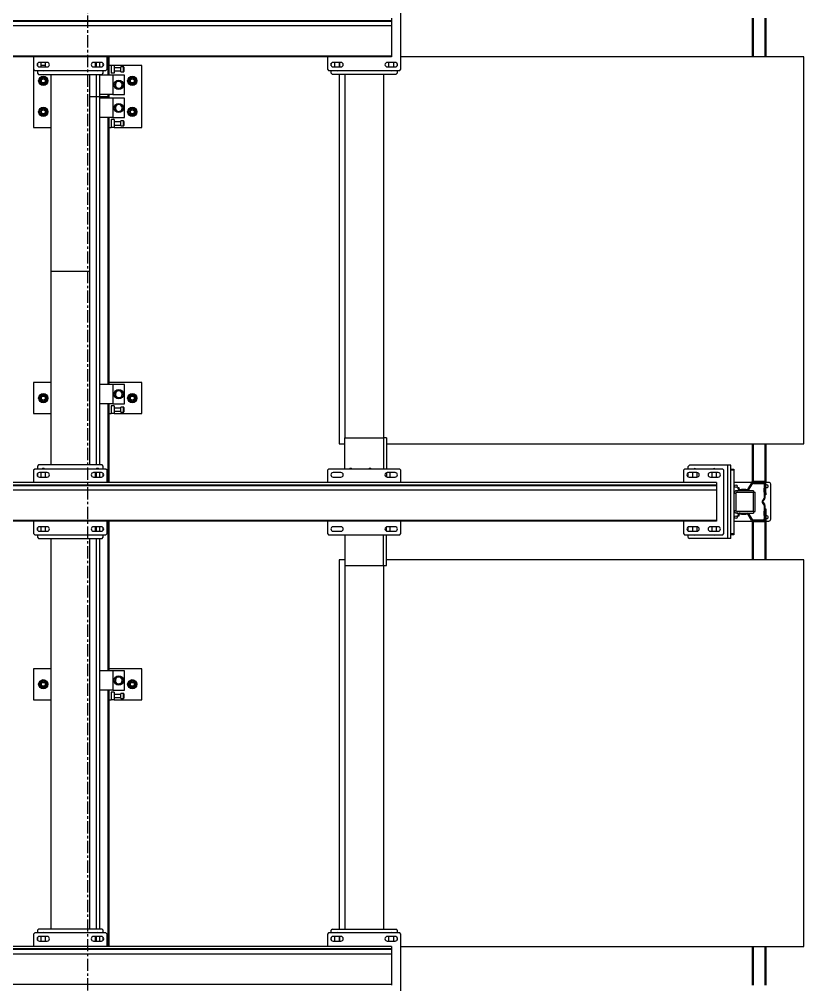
# Model space of a CAD drawing. Header units: millimetres. Extents: x 6622 to 532820, y 3370 to 359312.
# Drawn here: x 462973 to 465000, y 276041 to 278537 of the extents above; entities that cross this region are included whole.
import ezdxf

# ---------------------------------------------------------------- set-up
doc = ezdxf.new("R2010")
doc.units = ezdxf.units.MM
doc.linetypes.add('CENTER', pattern=[50.8, 31.75, -6.35, 6.35, -6.35])

# ---------------------------------------------------------------- blocks, each defined once
blk = doc.blocks.new('A$C6F3A12F4')
at = {"color": 2, "linetype": 'Continuous', "lineweight": 25}
for p, q in [((36185.2, 3700), (36185.2, 2659)), ((37185.2, 3700), (36185.2, 3700)), ((37185.2, 2622.1), (37185.2, 3700)), ((37485.2, 3700), (37485.2, 2622.1)), ((38485.2, 3700), (37485.2, 3700)), ((38485.2, 2659), (38485.2, 3700)), ((36085.2, 3602), (36185.2, 3602)), ((36085.2, 3599.5), (36185.2, 3599.5)), ((37185.2, 3602), (37283.2, 3602)), ((37185.2, 3599.5), (37283.2, 3599.5)), ((37283.2, 3599.5), (37283.2, 3602)), ((37283.2, 3599), (37283.2, 3599.5)), ((37285.2, 3599), (37283.2, 3599)), ((37283.2, 3599), (37283.2, 3572)), ((37285.2, 3610), (37285.2, 3601.8)), ((37285.2, 3599), (37285.2, 3594.5)), ((37287.7, 3594.5), (37285.2, 3594.5)), ((37285.2, 3570.1), (37285.2, 3594.5)), ((37286.2, 3602), (37286.2, 3600)), ((37312.2, 3602), (37286.2, 3602)), ((37290.7, 3600), (37286.2, 3600)), ((37287.7, 3570.1), (37287.7, 3594.5)), ((37380.2, 3615), (37290.2, 3615)), ((37290.7, 3600), (37290.7, 3597.5)), ((37290.7, 3600), (37299.8, 3600)), ((37290.7, 3597.5), (37299.8, 3597.5)), ((37299.8, 3600), (37299.8, 3597.5)), ((37310.6, 3600), (37299.8, 3600)), ((37310.6, 3597.5), (37299.8, 3597.5)), ((37310.6, 3597.5), (37310.6, 3600)), ((37310.6, 3600), (37325.8, 3600)), ((37310.6, 3597.5), (37325.8, 3597.5)), ((37312.2, 3600), (37312.2, 3602)), ((37312.2, 3602), (37317.2, 3602)), ((37317.2, 3602), (37317.2, 3600)), ((37325.8, 3597.5), (37325.8, 3600)), ((37329.2, 3598.8), (37327.6, 3596.8)), ((37327.6, 3596.8), (37331.8, 3593.5)), ((37329.2, 3598.8), (37333.3, 3595.5)), ((37331.8, 3593.5), (37333.3, 3595.5)), ((37337.1, 3595.5), (37341.2, 3598.8)), ((37337.1, 3595.5), (37338.6, 3593.5)), ((37338.6, 3593.5), (37342.8, 3596.8)), ((37342.8, 3596.8), (37341.2, 3598.8)), ((37344.6, 3600), (37344.6, 3597.5)), ((37344.6, 3600), (37359.8, 3600)), ((37344.6, 3597.5), (37359.8, 3597.5)), ((37353.2, 3600), (37353.2, 3602)), ((37353.2, 3602), (37358.2, 3602)), ((37358.2, 3602), (37358.2, 3600)), ((37358.2, 3602), (37384.2, 3602)), ((37359.8, 3600), (37359.8, 3597.5)), ((37370.6, 3600), (37359.8, 3600)), ((37370.6, 3597.5), (37359.8, 3597.5)), ((37370.6, 3597.5), (37370.6, 3600)), ((37370.6, 3600), (37379.7, 3600)), ((37370.6, 3597.5), (37379.7, 3597.5)), ((37379.7, 3600), (37384.2, 3600)), ((37379.7, 3597.5), (37379.7, 3600)), ((37385.2, 3594.5), (37382.7, 3594.5)), ((37382.7, 3594.5), (37382.7, 3570.1)), ((37384.2, 3600), (37384.2, 3602)), ((37385.2, 3601.8), (37385.2, 3610)), ((37387.2, 3599), (37385.2, 3599)), ((37385.2, 3599), (37385.2, 3594.5)), ((37385.2, 3594.5), (37385.2, 3570.1)), ((37387.2, 3599.5), (37387.2, 3602)), ((37387.2, 3602), (37485.2, 3602)), ((37387.2, 3599), (37387.2, 3599.5)), ((37387.2, 3599.5), (37485.2, 3599.5)), ((37387.2, 3599), (37387.2, 3572)), ((38485.2, 3602), (38585.2, 3602)), ((38485.2, 3599.5), (38585.2, 3599.5)), ((36085.2, 3569.5), (36185.2, 3569.5)), ((37185.2, 3569.5), (37283.2, 3569.5)), ((37283.2, 3572), (37285.2, 3572)), ((37283.2, 3567), (37283.2, 3572)), ((37285.2, 3570.1), (37285.2, 3567)), ((37285.2, 3570.1), (37287.7, 3570.1)), ((37306.7, 3569.9), (37311.7, 3569.9)), ((37306.7, 3569.9), (37306.7, 3526.9)), ((37360.7, 3574.9), (37310.7, 3574.9)), ((37310.7, 3569.9), (37310.7, 3574.9)), ((37360.7, 3569.9), (37310.7, 3569.9)), ((37311.7, 3569.9), (37311.7, 3526.9)), ((37359.7, 3526.9), (37359.7, 3569.9)), ((37359.7, 3569.9), (37364.7, 3569.9)), ((37360.7, 3569.9), (37360.7, 3574.9)), ((37364.7, 3526.9), (37364.7, 3569.9)), ((37382.7, 3570.1), (37385.2, 3570.1)), ((37385.2, 3572), (37387.2, 3572)), ((37385.2, 3567), (37385.2, 3570.1)), ((37387.2, 3572), (37387.2, 3567)), ((37387.2, 3569.5), (37485.2, 3569.5)), ((38485.2, 3569.5), (38585.2, 3569.5)), ((36085.2, 3567), (36185.2, 3567)), ((37185.2, 3567), (37283.2, 3567)), ((37285.2, 3567), (37283.2, 3567)), ((37285.2, 3567), (37285.2, 3520)), ((37289.1, 3567.5), (37287.8, 3565.4)), ((37301.8, 3556.9), (37287.8, 3565.4)), ((37303.1, 3559), (37289.1, 3567.5)), ((37301.8, 3556.9), (37303.1, 3559)), ((37305.7, 3554.3), (37303.2, 3554.3)), ((37303.2, 3550.3), (37303.2, 3554.3)), ((37305.7, 3550.3), (37303.2, 3550.3)), ((37303.2, 3550.3), (37303.2, 3539.5)), ((37305.7, 3550.3), (37305.7, 3554.3)), ((37305.7, 3550.3), (37305.7, 3539.5)), ((37367.2, 3554.3), (37364.7, 3554.3)), ((37367.2, 3550.3), (37364.7, 3550.3)), ((37367.2, 3554.3), (37367.2, 3550.3)), ((37367.2, 3539.5), (37367.2, 3550.3)), ((37381.3, 3567.5), (37367.3, 3559)), ((37367.3, 3559), (37368.6, 3556.9)), ((37382.6, 3565.4), (37368.6, 3556.9)), ((37382.6, 3565.4), (37381.3, 3567.5)), ((37387.2, 3567), (37385.2, 3567)), ((37385.2, 3520), (37385.2, 3567)), ((37387.2, 3567), (37485.2, 3567)), ((38485.2, 3567), (38585.2, 3567)), ((37250.7, 3511.9), (37250.7, 3519.9)), ((37250.7, 3519.9), (37253.7, 3519.9)), ((37253.7, 3519.9), (37253.7, 3511.9)), ((37253.7, 3519.9), (37417.7, 3519.9)), ((37298.2, 3530), (37298.2, 3532.5)), ((37298.2, 3532.5), (37300.2, 3532.5)), ((37298.2, 3530), (37300.2, 3530)), ((37300.2, 3530), (37300.2, 3532.5)), ((37303.2, 3539.5), (37305.7, 3539.5)), ((37303.2, 3535.5), (37303.2, 3539.5)), ((37303.2, 3535.5), (37305.7, 3535.5)), ((37305.7, 3535.5), (37305.7, 3539.5)), ((37306.7, 3526.9), (37311.7, 3526.9)), ((37313.7, 3524.9), (37313.7, 3519.9)), ((37313.7, 3524.9), (37357.7, 3524.9)), ((37357.7, 3519.9), (37357.7, 3524.9)), ((37359.7, 3526.9), (37364.7, 3526.9)), ((37364.7, 3539.5), (37367.2, 3539.5)), ((37364.7, 3535.5), (37367.2, 3535.5)), ((37367.2, 3539.5), (37367.2, 3535.5)), ((37370.2, 3532.5), (37370.2, 3530)), ((37370.2, 3532.5), (37372.2, 3532.5)), ((37370.2, 3530), (37372.2, 3530)), ((37372.2, 3532.5), (37372.2, 3530)), ((37417.7, 3511.9), (37417.7, 3519.9)), ((37417.7, 3519.9), (37420.7, 3519.9)), ((37420.7, 3519.9), (37420.7, 3511.9)), ((37430.7, 3511.9), (37240.7, 3511.9)), ((37240.7, 3511.9), (37240.7, 3503.9)), ((37240.7, 3503.9), (37240.7, 3404.9)), ((37430.7, 3503.9), (37240.7, 3503.9)), ((37430.7, 3511.9), (37430.7, 3503.9)), ((37430.7, 3503.9), (37430.7, 3404.9)), ((37253.7, 3494), (37250.7, 3491)), ((37250.7, 3491), (37250.7, 3392)), ((37417.7, 3494), (37253.7, 3494)), ((37259.7, 3479), (37259.7, 3459)), ((37271.7, 3474.9), (37259.7, 3474.9)), ((37271.7, 3459), (37271.7, 3479)), ((37285.7, 3475), (37291.1, 3475)), ((37285.7, 3475), (37285.7, 225)), ((37291.1, 225), (37291.1, 3475)), ((37291.1, 3475), (37293.7, 3475)), ((37293.7, 3475), (37293.7, 225)), ((37293.7, 3475), (37305.7, 3475)), ((37305.7, 3475), (37305.7, 225)), ((37305.7, 3475), (37383.1, 3475)), ((37383.1, 225), (37383.1, 3475)), ((37383.1, 3475), (37385.7, 3475)), ((37385.7, 3475), (37385.7, 225)), ((37399.7, 3479), (37399.7, 3459)), ((37411.7, 3474.9), (37399.7, 3474.9)), ((37411.7, 3459), (37411.7, 3479)), ((37420.7, 3491), (37417.7, 3494)), ((37420.7, 3392), (37420.7, 3491)), ((37259.7, 3462.9), (37271.7, 3462.9)), ((37399.7, 3462.9), (37411.7, 3462.9)), ((37259.7, 3424), (37259.7, 3404)), ((37271.6, 3424.9), (37259.8, 3424.9)), ((37271.7, 3404), (37271.7, 3424)), ((37399.7, 3424), (37399.7, 3404)), ((37411.6, 3424.9), (37399.8, 3424.9)), ((37411.7, 3404), (37411.7, 3424)), ((37240.7, 3404.9), (37243.7, 3401.9)), ((37250.7, 3401.9), (37243.7, 3401.9)), ((37259.7, 3412.9), (37271.7, 3412.9)), ((37271.3, 3401.9), (37260.1, 3401.9)), ((37399.7, 3412.9), (37411.7, 3412.9)), ((37411.3, 3401.9), (37400.1, 3401.9)), ((37427.7, 3401.9), (37420.7, 3401.9)), ((37427.7, 3401.9), (37430.7, 3404.9)), ((37250.7, 3392), (37253.7, 3389)), ((37253.7, 3389), (37285.7, 3389)), ((37385.7, 3389), (37417.7, 3389)), ((37417.7, 3389), (37420.7, 3392)), ((37285.2, 2680), (37285.2, 2659)), ((36217.2, 2659), (36053.2, 2659)), ((36202, 2649.1), (36208.4, 2649.1)), ((36220.2, 2656), (36217.2, 2659)), ((36220.2, 2472), (36220.2, 2656)), ((36220.2, 2649.1), (36227.2, 2649.1)), ((36230.2, 2646.1), (36227.2, 2649.1)), ((36230.2, 2646.1), (36230.2, 2482.1)), ((37253.7, 2659), (37250.7, 2656)), ((37250.7, 2656), (37250.7, 2472)), ((37285.7, 2659), (37253.7, 2659)), ((37417.7, 2659), (37385.7, 2659)), ((37420.7, 2656), (37417.7, 2659)), ((37420.7, 2472), (37420.7, 2656)), ((38443.2, 2649.1), (38440.2, 2646.1)), ((38440.2, 2482.1), (38440.2, 2646.1)), ((38443.2, 2649.1), (38450.2, 2649.1)), ((38453.2, 2659), (38450.2, 2656)), ((38450.2, 2656), (38450.2, 2472)), ((38617.2, 2659), (38453.2, 2659)), ((38462, 2649.1), (38468.4, 2649.1)), ((36085.2, 2635), (36090.6, 2635)), ((36090.6, 1065), (36090.6, 2635)), ((36090.6, 2635), (36093.2, 2635)), ((36093.2, 2635), (36093.2, 1065)), ((36093.2, 2635), (36105.2, 2635)), ((36105.2, 2635), (36105.2, 1065)), ((36105.2, 2635), (36182.6, 2635)), ((36182.6, 1065), (36182.6, 2635)), ((36182.6, 2635), (36185.2, 2635)), ((36185.2, 2635), (36185.2, 1065)), ((36199.2, 2644), (36199.2, 2624)), ((36199.2, 2640.1), (36211.2, 2640.1)), ((36211.2, 2628.1), (36199.2, 2628.1)), ((36211.2, 2624), (36211.2, 2644)), ((37170.2, 2622.1), (37170.2, 2614.1)), ((37170.2, 2622.1), (37250.7, 2622.1)), ((37259.7, 2644), (37259.7, 2624)), ((37259.7, 2630.1), (37271.7, 2630.1)), ((37260, 2622.1), (37271.4, 2622.1)), ((37271.7, 2624), (37271.7, 2644)), ((37399.7, 2644), (37399.7, 2624)), ((37399.7, 2630.1), (37411.7, 2630.1)), ((37411.4, 2622.1), (37400, 2622.1)), ((37411.7, 2624), (37411.7, 2644)), ((37500.2, 2622.1), (37420.7, 2622.1)), ((37500.2, 2614.1), (37500.2, 2622.1)), ((38459.2, 2644), (38459.2, 2624)), ((38459.2, 2640.1), (38471.2, 2640.1)), ((38471.2, 2628.1), (38459.2, 2628.1)), ((38471.2, 2624), (38471.2, 2644)), ((38485.2, 2635), (38485.2, 1065)), ((38485.2, 2635), (38490.6, 2635)), ((38490.6, 1065), (38490.6, 2635)), ((38490.6, 2635), (38493.2, 2635)), ((38493.2, 2635), (38493.2, 1065)), ((38493.2, 2635), (38505.2, 2635)), ((38505.2, 2635), (38505.2, 1065)), ((38505.2, 2635), (38582.6, 2635)), ((38582.6, 1065), (38582.6, 2635)), ((38582.6, 2635), (38585.2, 2635)), ((36230.2, 2614.1), (37170.2, 2614.1)), ((37170.2, 2514.1), (37170.2, 2614.1)), ((37170.2, 2614.1), (37250.7, 2614.1)), ((37500.2, 2614.1), (37420.7, 2614.1)), ((37500.2, 2514.1), (37500.2, 2614.1)), ((37500.2, 2614.1), (38440.2, 2614.1)), ((36199.2, 2504), (36199.2, 2484)), ((36199.2, 2500.1), (36211.2, 2500.1)), ((36199.2, 2500), (36211.2, 2500)), ((36211.2, 2484), (36211.2, 2504)), ((36230.2, 2514.1), (37170.2, 2514.1)), ((36230.2, 2500), (37185.2, 2500)), ((37250.7, 2514.1), (37170.2, 2514.1)), ((37185.2, 2500), (37185.2, 2514.1)), ((37259.7, 2504), (37259.7, 2484)), ((37271.7, 2484), (37271.7, 2504)), ((37399.7, 2504), (37399.7, 2484)), ((37411.7, 2484), (37411.7, 2504)), ((37420.7, 2514.1), (37500.2, 2514.1)), ((37485.2, 2514.1), (37485.2, 2500)), ((37485.2, 2500), (38440.2, 2500)), ((37500.2, 2514.1), (38440.2, 2514.1)), ((38459.2, 2504), (38459.2, 2484)), ((38459.2, 2500.1), (38471.2, 2500.1)), ((38459.2, 2500), (38471.2, 2500)), ((38471.2, 2484), (38471.2, 2504)), ((36211.2, 2488.1), (36199.2, 2488.1)), ((36208.6, 2479.1), (36201.7, 2479.1)), ((36217.2, 2469), (36220.2, 2472)), ((36227.2, 2479.1), (36220.2, 2479.1)), ((36227.2, 2479.1), (36230.2, 2482.1)), ((37250.7, 2472), (37253.7, 2469)), ((37417.7, 2469), (37420.7, 2472)), ((38440.2, 2482.1), (38443.2, 2479.1)), ((38450.2, 2479.1), (38443.2, 2479.1)), ((38450.2, 2472), (38453.2, 2469)), ((38471.2, 2488.1), (38459.2, 2488.1)), ((38468.7, 2479.1), (38461.8, 2479.1)), ((36185.2, 2469), (36217.2, 2469)), ((37253.7, 2469), (37285.7, 2469)), ((37385.7, 2469), (37417.7, 2469)), ((38453.2, 2469), (38485.2, 2469)), ((36207.2, 1990), (36207.2, 1918)), ((36367.2, 1990), (36207.2, 1990)), ((36367.2, 1918), (36367.2, 1990)), ((37107.2, 1990), (37027.2, 1990)), ((37027.2, 1990), (37027.2, 1904)), ((37107.2, 1918), (37107.2, 1990)), ((37767.2, 1990), (37767.2, 1904)), ((37847.2, 1990), (37767.2, 1990)), ((37847.2, 1918), (37847.2, 1990)), ((36256.7, 1965), (36256.2, 1965)), ((36256.6, 1963.2), (36256.2, 1963.2)), ((36256.3, 1962.2), (36256.6, 1963.2)), ((36336.8, 1965), (36336.2, 1965)), ((36336.6, 1963.2), (36336.2, 1963.2)), ((36336.3, 1962.2), (36336.6, 1963.2)), ((37076.7, 1965), (37076.2, 1965)), ((37076.6, 1963.2), (37076.2, 1963.2)), ((37076.3, 1962.2), (37076.6, 1963.2)), ((37816.8, 1965), (37816.2, 1965)), ((37816.6, 1963.2), (37816.2, 1963.2)), ((37816.3, 1962.2), (37816.6, 1963.2)), ((36210.7, 1942), (36210.7, 1935)), ((36223.7, 1942), (36210.7, 1942)), ((36223.7, 1935), (36210.7, 1935)), ((36211.7, 1943), (36222.7, 1943)), ((36213.2, 1935), (36213.2, 1918)), ((36221.2, 1918), (36221.2, 1935)), ((36223.7, 1935), (36223.7, 1942)), ((36282.2, 1945), (36232.2, 1945)), ((36232.2, 1945), (36232.2, 1915)), ((36252.2, 1937.3), (36248, 1934.4)), ((36248.7, 1924.2), (36253.4, 1922)), ((36256.4, 1940.2), (36252.2, 1937.3)), ((36253.4, 1922), (36258, 1919.8)), ((36261, 1938), (36256.4, 1940.2)), ((36258, 1919.8), (36262.2, 1922.7)), ((36265.6, 1935.8), (36261, 1938)), ((36262.2, 1922.7), (36266.4, 1925.6)), ((36266.8, 1930), (36266.1, 1930)), ((36266.6, 1928.2), (36266.2, 1928.2)), ((36266.4, 1927.4), (36266.6, 1928.2)), ((36282.2, 1915), (36282.2, 1945)), ((36342.2, 1945), (36292.2, 1945)), ((36292.2, 1945), (36292.2, 1915)), ((36312.2, 1937.3), (36308, 1934.4)), ((36308.8, 1924.2), (36313.4, 1922)), ((36316.4, 1940.2), (36312.2, 1937.3)), ((36313.4, 1922), (36318, 1919.8)), ((36321, 1938), (36316.4, 1940.2)), ((36318, 1919.8), (36322.2, 1922.7)), ((36325.6, 1935.8), (36321, 1938)), ((36322.2, 1922.7), (36326.4, 1925.6)), ((36326.7, 1930), (36326.1, 1930)), ((36326.6, 1928.2), (36326.2, 1928.2)), ((36326.4, 1927.4), (36326.6, 1928.2)), ((36342.2, 1915), (36342.2, 1945)), ((36350.7, 1942), (36350.7, 1935)), ((36363.7, 1942), (36350.7, 1942)), ((36363.7, 1935), (36350.7, 1935)), ((36351.7, 1943), (36362.7, 1943)), ((36353.2, 1935), (36353.2, 1918)), ((36361.2, 1918), (36361.2, 1935)), ((36363.7, 1935), (36363.7, 1942)), ((37082.2, 1945), (37032.2, 1945)), ((37032.2, 1945), (37032.2, 1915)), ((37052.2, 1937.3), (37048, 1934.4)), ((37048.7, 1924.2), (37053.4, 1922)), ((37056.4, 1940.2), (37052.2, 1937.3)), ((37053.4, 1922), (37058, 1919.8)), ((37061, 1938), (37056.4, 1940.2)), ((37058, 1919.8), (37062.2, 1922.7)), ((37065.6, 1935.8), (37061, 1938)), ((37062.2, 1922.7), (37066.4, 1925.6)), ((37066.8, 1930), (37066.1, 1930)), ((37066.6, 1928.2), (37066.2, 1928.2)), ((37066.4, 1927.4), (37066.6, 1928.2)), ((37082.2, 1915), (37082.2, 1945)), ((37090.7, 1942), (37090.7, 1935)), ((37103.7, 1942), (37090.7, 1942)), ((37103.7, 1935), (37090.7, 1935)), ((37091.7, 1943), (37102.7, 1943)), ((37093.2, 1935), (37093.2, 1918)), ((37101.2, 1918), (37101.2, 1935)), ((37103.7, 1935), (37103.7, 1942)), ((37822.2, 1945), (37772.2, 1945)), ((37772.2, 1945), (37772.2, 1915)), ((37792.2, 1937.3), (37788, 1934.4)), ((37788.8, 1924.2), (37793.4, 1922)), ((37796.4, 1940.2), (37792.2, 1937.3)), ((37793.4, 1922), (37798, 1919.8)), ((37801, 1938), (37796.4, 1940.2)), ((37798, 1919.8), (37802.2, 1922.7)), ((37805.6, 1935.8), (37801, 1938)), ((37802.2, 1922.7), (37806.4, 1925.6)), ((37806.7, 1930), (37806.1, 1930)), ((37806.6, 1928.2), (37806.2, 1928.2)), ((37806.4, 1927.4), (37806.6, 1928.2)), ((37822.2, 1915), (37822.2, 1945)), ((37830.7, 1942), (37830.7, 1935)), ((37843.7, 1942), (37830.7, 1942)), ((37843.7, 1935), (37830.7, 1935)), ((37831.7, 1943), (37842.7, 1943)), ((37833.2, 1935), (37833.2, 1918)), ((37841.2, 1918), (37841.2, 1935)), ((37843.7, 1935), (37843.7, 1942)), ((36185.2, 1904), (36232.2, 1904)), ((36232.2, 1902.7), (36185.2, 1902.7)), ((36217.2, 1900), (36185.2, 1900)), ((36207.2, 1918), (36207.2, 1910)), ((36207.2, 1918), (36227.2, 1918)), ((36207.2, 1910), (36207.2, 1904)), ((36207.2, 1910), (36227.2, 1910)), ((36220.2, 1897), (36217.2, 1900)), ((36220.2, 1713), (36220.2, 1897)), ((36227.2, 1918), (36227.2, 1910)), ((36232.2, 1915), (36232.2, 1880.2)), ((36232.2, 1915), (36282.2, 1915)), ((36282.2, 1915), (36282.2, 1880.2)), ((36282.2, 1904), (36287.2, 1904)), ((36292.2, 1902.7), (36282.2, 1902.7)), ((36287.2, 1904), (36292.2, 1904)), ((36287.2, 1902.7), (36287.2, 1904)), ((36287.2, 1880.2), (36287.2, 1902.7)), ((36292.2, 1915), (36292.2, 1880.2)), ((36292.2, 1915), (36342.2, 1915)), ((36342.2, 1915), (36342.2, 1880.2)), ((36342.2, 1904), (37032.2, 1904)), ((37032.2, 1902.7), (36342.2, 1902.7)), ((36347.2, 1918), (36347.2, 1910)), ((36347.2, 1918), (36367.2, 1918)), ((36347.2, 1910), (36367.2, 1910)), ((36367.2, 1918), (36367.2, 1910)), ((36367.2, 1904), (36367.2, 1910)), ((37032.2, 1915), (37082.2, 1915)), ((37032.2, 1915), (37032.2, 1880.2)), ((37082.2, 1915), (37082.2, 1880.2)), ((37082.2, 1904), (37285.7, 1904)), ((37285.7, 1902.7), (37082.2, 1902.7)), ((37087.2, 1918), (37087.2, 1910)), ((37087.2, 1918), (37107.2, 1918)), ((37087.2, 1910), (37107.2, 1910)), ((37107.2, 1918), (37107.2, 1910)), ((37107.2, 1904), (37107.2, 1910)), ((37253.7, 1900), (37250.7, 1897)), ((37250.7, 1897), (37250.7, 1713)), ((37285.7, 1900), (37253.7, 1900)), ((37385.7, 1904), (37772.2, 1904)), ((37772.2, 1902.7), (37385.7, 1902.7)), ((37417.7, 1900), (37385.7, 1900)), ((37420.7, 1897), (37417.7, 1900)), ((37420.7, 1713), (37420.7, 1897)), ((37772.2, 1915), (37772.2, 1880.2)), ((37772.2, 1915), (37822.2, 1915)), ((37822.2, 1915), (37822.2, 1880.2)), ((37822.2, 1904), (38485.2, 1904)), ((38485.2, 1902.7), (37822.2, 1902.7)), ((37827.2, 1918), (37827.2, 1910)), ((37827.2, 1918), (37847.2, 1918)), ((37827.2, 1910), (37847.2, 1910)), ((37847.2, 1918), (37847.2, 1910)), ((37847.2, 1904), (37847.2, 1910)), ((38453.2, 1900), (38450.2, 1897)), ((38450.2, 1897), (38450.2, 1713)), ((38485.2, 1900), (38453.2, 1900)), ((36199.2, 1885), (36199.2, 1865)), ((36211.2, 1881), (36199.2, 1881)), ((36199.2, 1880.2), (36211.2, 1880.2)), ((36211.2, 1872.8), (36199.2, 1872.8)), ((36208.5, 1890), (36201.9, 1890)), ((36211.2, 1865), (36211.2, 1885)), ((36227.2, 1890), (36220.2, 1890)), ((36220.8, 1872.8), (36220.2, 1872.8)), ((36230.2, 1887), (36227.2, 1890)), ((36230.2, 1723), (36230.2, 1887)), ((36230.2, 1880.2), (36287.2, 1880.2)), ((37240.2, 1872.8), (36230.2, 1872.8)), ((36287.2, 1880.2), (37240.2, 1880.2)), ((36287.2, 1872.8), (36287.2, 1880.2)), ((36287.2, 1855), (36287.2, 1872.8)), ((37243.2, 1890), (37240.2, 1887)), ((37240.2, 1887), (37240.2, 1723)), ((37250.7, 1890), (37243.2, 1890)), ((37250.7, 1872.8), (37249.6, 1872.8)), ((37259.7, 1885), (37259.7, 1865)), ((37271.7, 1881), (37259.7, 1881)), ((37259.7, 1880.2), (37271.7, 1880.2)), ((37271.7, 1872.8), (37259.7, 1872.8)), ((37269, 1890), (37262.4, 1890)), ((37271.7, 1865), (37271.7, 1885)), ((37399.7, 1885), (37399.7, 1865)), ((37411.7, 1881), (37399.7, 1881)), ((37399.7, 1880.2), (37411.7, 1880.2)), ((37411.7, 1872.8), (37399.7, 1872.8)), ((37409, 1890), (37402.4, 1890)), ((37411.7, 1865), (37411.7, 1885)), ((37427.2, 1890), (37420.7, 1890)), ((37420.8, 1872.8), (37420.7, 1872.8)), ((37430.2, 1887), (37427.2, 1890)), ((37430.2, 1723), (37430.2, 1887)), ((37430.2, 1880.2), (38440.2, 1880.2)), ((38440.2, 1872.8), (37430.2, 1872.8)), ((38443.2, 1890), (38440.2, 1887)), ((38440.2, 1887), (38440.2, 1723)), ((38450.2, 1890), (38443.2, 1890)), ((38450.2, 1872.8), (38449.6, 1872.8)), ((38459.2, 1885), (38459.2, 1865)), ((38471.2, 1881), (38459.2, 1881)), ((38459.2, 1880.2), (38471.2, 1880.2)), ((38471.2, 1872.8), (38459.2, 1872.8)), ((38468.5, 1890), (38461.9, 1890)), ((38471.2, 1865), (38471.2, 1885)), ((36199.2, 1869), (36211.2, 1869)), ((36740.2, 1855), (36230.2, 1855)), ((36740.2, 1855), (36740.2, 1755)), ((37240.2, 1855), (36740.2, 1855)), ((37259.7, 1869), (37271.7, 1869)), ((37399.7, 1869), (37411.7, 1869)), ((38440.2, 1855), (37430.2, 1855)), ((38459.2, 1869), (38471.2, 1869)), ((36740.2, 1755), (36230.2, 1755)), ((36367.2, 1710), (36367.2, 1755)), ((37240.2, 1755), (36740.2, 1755)), ((37027.2, 1755), (37027.2, 1710)), ((37107.2, 1710), (37107.2, 1755)), ((38440.2, 1755), (37430.2, 1755)), ((37767.2, 1755), (37767.2, 1710)), ((37847.2, 1710), (37847.2, 1755)), ((36199.2, 1745), (36199.2, 1725)), ((36211.2, 1741), (36199.2, 1741)), ((36199.2, 1729), (36211.2, 1729)), ((36207.2, 1741), (36207.2, 1729)), ((36211.2, 1725), (36211.2, 1745)), ((36227.2, 1720), (36230.2, 1723)), ((36256.7, 1735), (36256.2, 1735)), ((36256.6, 1733.2), (36256.2, 1733.2)), ((36256.3, 1732.2), (36256.6, 1733.2)), ((36336.8, 1735), (36336.2, 1735)), ((36336.6, 1733.2), (36336.2, 1733.2)), ((36336.3, 1732.2), (36336.6, 1733.2)), ((37076.7, 1735), (37076.2, 1735)), ((37076.6, 1733.2), (37076.2, 1733.2)), ((37076.3, 1732.2), (37076.6, 1733.2)), ((37240.2, 1723), (37243.2, 1720)), ((37259.7, 1745), (37259.7, 1725)), ((37271.7, 1741), (37259.7, 1741)), ((37259.7, 1729), (37271.7, 1729)), ((37271.7, 1725), (37271.7, 1745)), ((37399.7, 1745), (37399.7, 1725)), ((37411.7, 1741), (37399.7, 1741)), ((37399.7, 1729), (37411.7, 1729)), ((37411.7, 1725), (37411.7, 1745)), ((37427.2, 1720), (37430.2, 1723)), ((37816.8, 1735), (37816.2, 1735)), ((37816.6, 1733.2), (37816.2, 1733.2)), ((37816.3, 1732.2), (37816.6, 1733.2)), ((38440.2, 1723), (38443.2, 1720)), ((38459.2, 1745), (38459.2, 1725)), ((38471.2, 1741), (38459.2, 1741)), ((38459.2, 1729), (38471.2, 1729)), ((38471.2, 1725), (38471.2, 1745)), ((36185.2, 1710), (36217.2, 1710)), ((36201.9, 1720), (36208.5, 1720)), ((36207.2, 1720), (36207.2, 1719.3)), ((36217.2, 1710), (36220.2, 1713)), ((36217.2, 1710), (36367.2, 1710)), ((36220.2, 1720), (36227.2, 1720)), ((37027.2, 1710), (37107.2, 1710)), ((37243.2, 1720), (37250.7, 1720)), ((37250.7, 1713), (37253.7, 1710)), ((37253.7, 1710), (37285.7, 1710)), ((37262.4, 1720), (37269, 1720)), ((37385.7, 1710), (37417.7, 1710)), ((37402.4, 1720), (37409, 1720)), ((37417.7, 1710), (37420.7, 1713)), ((37420.7, 1720), (37427.2, 1720)), ((37767.2, 1710), (37847.2, 1710)), ((38443.2, 1720), (38450.2, 1720)), ((38450.2, 1713), (38453.2, 1710)), ((38453.2, 1710), (38485.2, 1710)), ((38461.9, 1720), (38468.5, 1720))]:
    blk.add_line(p, q, dxfattribs=at)
at = {"color": 2, "linetype": 'Continuous', "lineweight": 25, "flags": 128}
for points in [[(36256.7, 1965), (36256.6, 1966.9), (36256.3, 1967.9)], [(36336.8, 1965), (36336.6, 1966.9), (36336.3, 1967.9)], [(37076.7, 1965), (37076.6, 1966.9), (37076.3, 1967.9)], [(37816.8, 1965), (37816.6, 1966.9), (37816.3, 1967.9)], [(36256.7, 1735), (36256.6, 1736.9), (36256.3, 1737.9)], [(36336.8, 1735), (36336.6, 1736.9), (36336.3, 1737.9)], [(37076.7, 1735), (37076.6, 1736.9), (37076.3, 1737.9)], [(37816.8, 1735), (37816.6, 1736.9), (37816.3, 1737.9)]]:
    blk.add_lwpolyline(points, dxfattribs=at)
at = {"color": 2, "linetype": 'Continuous', "lineweight": 25}
for centre, radius in [((37295.2, 3525), 3.5), ((37375.2, 3525), 3.5), ((36247.2, 1965), 12), ((36247.2, 1965), 8.62), ((36327.2, 1965), 12), ((36327.2, 1965), 8.62), ((37067.2, 1965), 12), ((37067.2, 1965), 8.62), ((37807.2, 1965), 12), ((37807.2, 1965), 8.62), ((36247.2, 1965), 6), ((36247.2, 1965), 5), ((36327.2, 1965), 6), ((36327.2, 1965), 5), ((37067.2, 1965), 6), ((37067.2, 1965), 5), ((37807.2, 1965), 6), ((37807.2, 1965), 5), ((36257.2, 1930), 12), ((36317.2, 1930), 12), ((37057.2, 1930), 12), ((37797.2, 1930), 12), ((36247.2, 1735), 12), ((36247.2, 1735), 8.62), ((36247.2, 1735), 6), ((36247.2, 1735), 5), ((36327.2, 1735), 12), ((36327.2, 1735), 8.62), ((36327.2, 1735), 6), ((36327.2, 1735), 5), ((37067.2, 1735), 12), ((37067.2, 1735), 8.63), ((37067.2, 1735), 6), ((37067.2, 1735), 5), ((37807.2, 1735), 12), ((37807.2, 1735), 8.63), ((37807.2, 1735), 6), ((37807.2, 1735), 5)]:
    blk.add_circle(centre, radius, dxfattribs=at)
for centre, radius, start, end in [((37286.2, 3599), 3, 90, 180), ((37290.2, 3610), 5, 90, 180), ((37286.2, 3599), 1, 90, 180), ((37290.7, 3594.5), 5.5, 90, 180), ((37290.7, 3594.5), 3, 90, 180), ((37295.2, 3605), 3.5, 301.0027, 180), ((37295.2, 3605), 3.5, 180, 238.9973), ((37325.8, 3594.5), 5.5, 51.3402, 90), ((37325.8, 3594.5), 3, 51.3402, 90), ((37335.2, 3597.8), 3, 231.3402, 308.6598), ((37344.6, 3594.5), 5.5, 90, 128.6598), ((37344.6, 3594.5), 3, 90, 128.6598), ((37375.2, 3605), 3.5, 301.0027, 180), ((37375.2, 3605), 3.5, 180, 238.9973), ((37379.7, 3594.5), 5.5, 0, 90), ((37379.7, 3594.5), 3, 0, 90), ((37380.2, 3610), 5, 0, 90), ((37384.2, 3599), 3, 0, 90), ((37384.2, 3599), 1, 0, 90), ((37290.7, 3570.1), 5.5, 180, 238.5704), ((37290.7, 3570.1), 3, 180, 238.5704), ((37335.2, 3597.8), 5.5, 231.3402, 308.6598), ((37379.7, 3570.1), 3, 301.4296, 0), ((37379.7, 3570.1), 5.5, 301.4296, 0), ((37300.2, 3554.3), 3, 0, 58.5704), ((37300.2, 3554.3), 5.5, 0, 58.5704), ((37370.2, 3554.3), 5.5, 121.4296, 180), ((37370.2, 3554.3), 3, 121.4296, 180), ((37300.2, 3535.5), 5.5, 270, 0), ((37300.2, 3535.5), 3, 270, 0), ((37313.7, 3526.9), 7, 180, 270), ((37313.7, 3526.9), 2, 180, 270), ((37357.7, 3526.9), 2, 270, 0), ((37357.7, 3526.9), 7, 270, 0), ((37370.2, 3535.5), 5.5, 180, 270), ((37370.2, 3535.5), 3, 180, 270), ((37255.7, 3468.9), 6, 146.4427, 213.5573), ((37265.7, 3479), 6, 0, 180), ((37405.7, 3479), 6, 0, 180), ((37415.7, 3468.9), 6, 326.4427, 33.5573), ((37265.7, 3459), 6, 180, 0), ((37405.7, 3459), 6, 180, 0), ((37255.7, 3418.9), 6, 146.4427, 213.5573), ((37265.7, 3424), 6, 0, 180), ((37405.7, 3424), 6, 0, 180), ((37415.7, 3418.9), 6, 326.4427, 33.5573), ((37265.7, 3404), 6, 180, 0), ((37405.7, 3404), 6, 180, 0), ((37290.2, 2680), 5, 154.1581, 180), ((36205.2, 2644), 6, 0, 180), ((37265.7, 2644), 6, 0, 180), ((37405.7, 2644), 6, 0, 180), ((38465.2, 2644), 6, 0, 180), ((36205.2, 2624), 6, 180, 0), ((36215.2, 2634.1), 6, 326.4427, 33.5573), ((37265.7, 2624), 6, 180, 0), ((37405.7, 2624), 6, 180, 0), ((38455.2, 2634.1), 6, 146.4427, 213.5573), ((38465.2, 2624), 6, 180, 0), ((37255.2, 2579.1), 6, 138.5904, 221.4096), ((37415.2, 2579.1), 6, 336.4435, 23.5565), ((37255.2, 2529.1), 6, 138.5904, 221.4096), ((37415.2, 2529.1), 6, 336.4435, 23.5565), ((36205.2, 2504), 6, 0, 180), ((36215.2, 2494.1), 6, 326.4427, 33.5573), ((37265.7, 2504), 6, 0, 180), ((37405.7, 2504), 6, 0, 180), ((38455.2, 2494.1), 6, 146.4427, 213.5573), ((38465.2, 2504), 6, 0, 180), ((36205.2, 2484), 6, 180, 0), ((37265.7, 2484), 6, 180, 0), ((37405.7, 2484), 6, 180, 0), ((38465.2, 2484), 6, 180, 0), ((36247.2, 1965), 9.55, 221.2996, 256.7088), ((36247.2, 1965), 9.55, 349.1982, 0), ((36327.2, 1965), 9.55, 221.2996, 256.7088), ((36327.2, 1965), 9.55, 349.1982, 0), ((37067.2, 1965), 9.55, 221.2996, 256.7088), ((37067.2, 1965), 9.55, 349.1982, 0), ((37807.2, 1965), 9.55, 221.2996, 256.7088), ((37807.2, 1965), 9.55, 349.1982, 0), ((36211.7, 1942), 1, 90, 180), ((36222.7, 1942), 1, 0, 90), ((36257.2, 1930), 9.55, 165.3637, 203.9741), ((36257.2, 1930), 8.86, 124.3653, 184.3653), ((36257.2, 1930), 8.87, 184.3653, 244.3653), ((36257.2, 1930), 9.55, 104.5207, 143.3519), ((36257.2, 1930), 9.55, 224.4516, 265.4367), ((36257.2, 1930), 8.86, 64.3653, 124.3653), ((36257.2, 1930), 8.87, 244.3653, 304.3653), ((36257.2, 1930), 9.55, 42.9611, 84.8708), ((36257.2, 1930), 9.55, 283.449, 324.061), ((36257.2, 1930), 8.87, 4.3653, 64.3653), ((36257.2, 1930), 8.87, 304.3653, 4.3653), ((36257.2, 1930), 9.55, 0, 24.9691), ((36257.2, 1930), 9.55, 349.1982, 0), ((36317.2, 1930), 9.55, 165.3637, 203.9741), ((36317.2, 1930), 8.87, 124.3653, 184.3653), ((36317.2, 1930), 8.87, 184.3653, 244.3653), ((36317.2, 1930), 9.55, 104.5207, 143.3519), ((36317.2, 1930), 9.55, 224.4516, 265.4367), ((36317.2, 1930), 8.86, 64.3653, 124.3653), ((36317.2, 1930), 8.87, 244.3653, 304.3653), ((36317.2, 1930), 9.55, 42.9611, 84.8708), ((36317.2, 1930), 9.55, 283.449, 324.061), ((36317.2, 1930), 8.86, 4.3653, 64.3653), ((36317.2, 1930), 8.87, 304.3653, 4.3653), ((36317.2, 1930), 9.55, 0, 24.9691), ((36317.2, 1930), 9.55, 349.1982, 0), ((36351.7, 1942), 1, 90, 180), ((36362.7, 1942), 1, 0, 90), ((37057.2, 1930), 9.55, 165.3637, 203.9741), ((37057.2, 1930), 8.87, 124.3653, 184.3653), ((37057.2, 1930), 8.87, 184.3653, 244.3653), ((37057.2, 1930), 9.55, 104.5207, 143.3519), ((37057.2, 1930), 9.55, 224.4516, 265.4367), ((37057.2, 1930), 8.86, 64.3653, 124.3653), ((37057.2, 1930), 8.87, 244.3653, 304.3653), ((37057.2, 1930), 9.55, 42.9611, 84.8708), ((37057.2, 1930), 9.55, 283.449, 324.061), ((37057.2, 1930), 8.86, 4.3653, 64.3653), ((37057.2, 1930), 8.87, 304.3653, 4.3653), ((37057.2, 1930), 9.55, 0, 24.9691), ((37057.2, 1930), 9.55, 349.1982, 0), ((37091.7, 1942), 1, 90, 180), ((37102.7, 1942), 1, 0, 90), ((37797.2, 1930), 9.55, 165.3637, 203.9741), ((37797.2, 1930), 8.86, 124.3653, 184.3653), ((37797.2, 1930), 8.87, 184.3653, 244.3653), ((37797.2, 1930), 9.55, 104.5207, 143.3519), ((37797.2, 1930), 9.55, 224.4516, 265.4367), ((37797.2, 1930), 8.86, 64.3653, 124.3653), ((37797.2, 1930), 8.87, 244.3653, 304.3653), ((37797.2, 1930), 9.55, 42.9611, 84.8708), ((37797.2, 1930), 9.55, 283.449, 324.061), ((37797.2, 1930), 8.86, 4.3653, 64.3653), ((37797.2, 1930), 8.87, 304.3653, 4.3653), ((37797.2, 1930), 9.55, 0, 24.9691), ((37797.2, 1930), 9.55, 349.1982, 0), ((37831.7, 1942), 1, 90, 180), ((37842.7, 1942), 1, 0, 90), ((36205.2, 1885), 6, 0, 180), ((36215.2, 1875), 6, 326.4427, 33.5573), ((37255.2, 1875), 6, 138.5904, 221.4096), ((37265.7, 1885), 6, 0, 180), ((37405.7, 1885), 6, 0, 180), ((37415.2, 1875), 6, 336.4435, 23.5565), ((38455.2, 1875), 6, 146.4427, 213.5573), ((38465.2, 1885), 6, 0, 180), ((36205.2, 1865), 6, 180, 0), ((37265.7, 1865), 6, 180, 0), ((37405.7, 1865), 6, 180, 0), ((38465.2, 1865), 6, 180, 0), ((36205.2, 1745), 6, 0, 180), ((37265.7, 1745), 6, 0, 180), ((37405.7, 1745), 6, 0, 180), ((38465.2, 1745), 6, 0, 180), ((36205.2, 1725), 6, 180, 0), ((36215.2, 1735), 6, 326.4427, 33.5573), ((36247.2, 1735), 9.55, 221.2996, 256.7088), ((36247.2, 1735), 9.55, 349.1982, 0), ((36327.2, 1735), 9.55, 221.2996, 256.7088), ((36327.2, 1735), 9.55, 349.1982, 0), ((37067.2, 1735), 9.55, 221.2996, 256.7088), ((37067.2, 1735), 9.55, 349.1982, 0), ((37255.2, 1735), 6, 138.5904, 221.4096), ((37265.7, 1725), 6, 180, 0), ((37405.7, 1725), 6, 180, 0), ((37415.2, 1735), 6, 336.4435, 23.5565), ((37807.2, 1735), 9.55, 221.2996, 256.7088), ((37807.2, 1735), 9.55, 349.1982, 0), ((38455.2, 1735), 6, 146.4427, 213.5573), ((38465.2, 1725), 6, 180, 0)]:
    blk.add_arc(centre, radius, start, end, dxfattribs=at)
for points, knots in [([(36247.2, 1975.4), (36246.4, 1974.9), (36244.8, 1974), (36242.5, 1972.7), (36240.3, 1971.4), (36238.9, 1970.6), (36238.2, 1970.2)], [0, 0, 0, 0, 0.2646547, 0.5351428, 0.7653269, 1, 1, 1, 1]), ([(36256.2, 1970.2), (36255.4, 1970.6), (36253.8, 1971.6), (36251.5, 1972.9), (36249.3, 1974.2), (36247.9, 1975), (36247.2, 1975.4)], [0, 0, 0, 0, 0.264655, 0.534831, 0.765327, 1, 1, 1, 1]), ([(36327.2, 1975.4), (36326.4, 1974.9), (36324.8, 1974), (36322.5, 1972.7), (36320.3, 1971.4), (36318.9, 1970.6), (36318.2, 1970.2)], [0, 0, 0, 0, 0.264655, 0.534831, 0.765327, 1, 1, 1, 1]), ([(36336.2, 1970.2), (36335.4, 1970.6), (36333.8, 1971.6), (36331.5, 1972.9), (36329.3, 1974.2), (36327.9, 1975), (36327.2, 1975.4)], [0, 0, 0, 0, 0.264572, 0.534976, 0.7654, 1, 1, 1, 1]), ([(37067.2, 1975.4), (37066.4, 1974.9), (37064.8, 1974), (37062.5, 1972.7), (37060.3, 1971.4), (37058.9, 1970.6), (37058.2, 1970.2)], [0, 0, 0, 0, 0.2646547, 0.5351428, 0.7653269, 1, 1, 1, 1]), ([(37076.2, 1970.2), (37075.4, 1970.6), (37073.8, 1971.6), (37071.5, 1972.9), (37069.3, 1974.2), (37067.9, 1975), (37067.2, 1975.4)], [0, 0, 0, 0, 0.264655, 0.534831, 0.765327, 1, 1, 1, 1]), ([(37807.2, 1975.4), (37806.4, 1974.9), (37804.8, 1974), (37802.5, 1972.7), (37800.3, 1971.4), (37798.9, 1970.6), (37798.2, 1970.2)], [0, 0, 0, 0, 0.264347, 0.534834, 0.765328, 1, 1, 1, 1]), ([(37816.2, 1970.2), (37815.4, 1970.6), (37813.8, 1971.6), (37811.5, 1972.9), (37809.3, 1974.2), (37807.9, 1975), (37807.2, 1975.4)], [0, 0, 0, 0, 0.264572, 0.534976, 0.7654, 1, 1, 1, 1]), ([(36238.2, 1970.2), (36238.2, 1969.8), (36238.2, 1968.5), (36238.2, 1966.2), (36238.2, 1963.2), (36238.2, 1961.1), (36238.2, 1959.8)], [0, 0, 0, 0, 0.131003, 0.38054, 0.636178, 1, 1, 1, 1]), ([(36238.2, 1959.8), (36239, 1959.4), (36240.6, 1958.4), (36242.9, 1957.1), (36245.1, 1955.8), (36246.5, 1955), (36247.2, 1954.6)], [0, 0, 0, 0, 0.264347, 0.534834, 0.765328, 1, 1, 1, 1]), ([(36247.2, 1954.6), (36248, 1955.1), (36249.6, 1956), (36251.9, 1957.3), (36254.1, 1958.6), (36255.5, 1959.4), (36256.2, 1959.8)], [0, 0, 0, 0, 0.264655, 0.534831, 0.765327, 1, 1, 1, 1]), ([(36256.2, 1959.8), (36256.2, 1961.1), (36256.2, 1963.2), (36256.2, 1966.2), (36256.2, 1968.4), (36256.2, 1969.8), (36256.2, 1970.2)], [0, 0, 0, 0, 0.363821, 0.613049, 0.868997, 1, 1, 1, 1]), ([(36318.2, 1970.2), (36318.2, 1969.8), (36318.2, 1968.5), (36318.2, 1966.2), (36318.2, 1963.2), (36318.2, 1961.1), (36318.2, 1959.8)], [0, 0, 0, 0, 0.131003, 0.38054, 0.636178, 1, 1, 1, 1]), ([(36318.2, 1959.8), (36319, 1959.4), (36320.6, 1958.4), (36322.9, 1957.1), (36325.1, 1955.8), (36326.5, 1955), (36327.2, 1954.6)], [0, 0, 0, 0, 0.2646547, 0.5351428, 0.7653269, 1, 1, 1, 1]), ([(36327.2, 1954.6), (36328, 1955.1), (36329.6, 1956), (36331.9, 1957.3), (36334.1, 1958.6), (36335.5, 1959.4), (36336.2, 1959.8)], [0, 0, 0, 0, 0.264572, 0.534976, 0.7654, 1, 1, 1, 1]), ([(36336.2, 1959.8), (36336.2, 1961.1), (36336.2, 1963.2), (36336.2, 1966.2), (36336.2, 1968.4), (36336.2, 1969.8), (36336.2, 1970.2)], [0, 0, 0, 0, 0.363821, 0.613049, 0.868997, 1, 1, 1, 1]), ([(37058.2, 1970.2), (37058.2, 1969.8), (37058.2, 1968.5), (37058.2, 1966.2), (37058.2, 1963.2), (37058.2, 1961.1), (37058.2, 1959.8)], [0, 0, 0, 0, 0.131003, 0.38054, 0.636178, 1, 1, 1, 1]), ([(37058.2, 1959.8), (37059, 1959.4), (37060.6, 1958.4), (37062.9, 1957.1), (37065.1, 1955.8), (37066.5, 1955), (37067.2, 1954.6)], [0, 0, 0, 0, 0.264655, 0.534831, 0.765327, 1, 1, 1, 1]), ([(37067.2, 1954.6), (37068, 1955.1), (37069.6, 1956), (37071.9, 1957.3), (37074.1, 1958.6), (37075.5, 1959.4), (37076.2, 1959.8)], [0, 0, 0, 0, 0.264655, 0.534831, 0.765327, 1, 1, 1, 1]), ([(37076.2, 1959.8), (37076.2, 1961.1), (37076.2, 1963.2), (37076.2, 1966.2), (37076.2, 1968.4), (37076.2, 1969.8), (37076.2, 1970.2)], [0, 0, 0, 0, 0.363821, 0.613049, 0.868997, 1, 1, 1, 1]), ([(37798.2, 1970.2), (37798.2, 1969.8), (37798.2, 1968.5), (37798.2, 1966.2), (37798.2, 1963.2), (37798.2, 1961.1), (37798.2, 1959.8)], [0, 0, 0, 0, 0.131003, 0.38054, 0.636178, 1, 1, 1, 1]), ([(37798.2, 1959.8), (37799, 1959.4), (37800.6, 1958.4), (37802.9, 1957.1), (37805.1, 1955.8), (37806.5, 1955), (37807.2, 1954.6)], [0, 0, 0, 0, 0.2646547, 0.5351428, 0.7653269, 1, 1, 1, 1]), ([(37807.2, 1954.6), (37808, 1955.1), (37809.6, 1956), (37811.9, 1957.3), (37814.1, 1958.6), (37815.5, 1959.4), (37816.2, 1959.8)], [0, 0, 0, 0, 0.264572, 0.534976, 0.7654, 1, 1, 1, 1]), ([(37816.2, 1959.8), (37816.2, 1961.1), (37816.2, 1963.2), (37816.2, 1966.2), (37816.2, 1968.4), (37816.2, 1969.8), (37816.2, 1970.2)], [0, 0, 0, 0, 0.363821, 0.613049, 0.868997, 1, 1, 1, 1]), ([(36248, 1934.4), (36248, 1934), (36248.1, 1932.3), (36248.3, 1930.6), (36248.4, 1929.3)], [0, 0, 0, 0, 0.253088, 1, 1, 1, 1]), ([(36248.4, 1929.3), (36248.5, 1927.7), (36248.6, 1925.9), (36248.7, 1924.3), (36248.7, 1924.2)], [0, 0, 0, 0, 0.97299, 1, 1, 1, 1]), ([(36266, 1930.7), (36265.9, 1932), (36265.8, 1933.7), (36265.7, 1935.4), (36265.6, 1935.8)], [0, 0, 0, 0, 0.746911, 1, 1, 1, 1]), ([(36266.4, 1925.6), (36266.4, 1925.6), (36266.3, 1927.3), (36266.2, 1929), (36266, 1930.7)], [0, 0, 0, 0, 0.02701, 1, 1, 1, 1]), ([(36308, 1934.4), (36308, 1934), (36308.1, 1932.3), (36308.3, 1930.6), (36308.4, 1929.3)], [0, 0, 0, 0, 0.253032, 1, 1, 1, 1]), ([(36308.4, 1929.3), (36308.5, 1927.7), (36308.6, 1925.9), (36308.7, 1924.3), (36308.8, 1924.2)], [0, 0, 0, 0, 0.97299, 1, 1, 1, 1]), ([(36326, 1930.7), (36325.9, 1932), (36325.8, 1933.7), (36325.7, 1935.4), (36325.6, 1935.8)], [0, 0, 0, 0, 0.746911, 1, 1, 1, 1]), ([(36326.4, 1925.6), (36326.4, 1925.6), (36326.3, 1927.3), (36326.2, 1929), (36326, 1930.7)], [0, 0, 0, 0, 0.0270117, 1, 1, 1, 1]), ([(37048, 1934.4), (37048, 1934), (37048.1, 1932.3), (37048.3, 1930.6), (37048.4, 1929.3)], [0, 0, 0, 0, 0.253088, 1, 1, 1, 1]), ([(37048.4, 1929.3), (37048.5, 1927.7), (37048.7, 1926), (37048.7, 1924.3), (37048.7, 1924.2)], [0, 0, 0, 0, 0.973041, 1, 1, 1, 1]), ([(37066, 1930.7), (37065.9, 1932), (37065.8, 1933.7), (37065.7, 1935.4), (37065.6, 1935.8)], [0, 0, 0, 0, 0.746925, 1, 1, 1, 1]), ([(37066.4, 1925.6), (37066.4, 1925.6), (37066.3, 1927.3), (37066.2, 1929), (37066, 1930.7)], [0, 0, 0, 0, 0.0270117, 1, 1, 1, 1]), ([(37788, 1934.4), (37788, 1934), (37788.1, 1932.3), (37788.3, 1930.6), (37788.4, 1929.3)], [0, 0, 0, 0, 0.253032, 1, 1, 1, 1]), ([(37788.4, 1929.3), (37788.5, 1927.7), (37788.6, 1925.9), (37788.7, 1924.3), (37788.8, 1924.2)], [0, 0, 0, 0, 0.97299, 1, 1, 1, 1]), ([(37806, 1930.7), (37805.9, 1932), (37805.8, 1933.7), (37805.7, 1935.4), (37805.6, 1935.8)], [0, 0, 0, 0, 0.746911, 1, 1, 1, 1]), ([(37806.4, 1925.6), (37806.4, 1925.6), (37806.3, 1927.3), (37806.2, 1929), (37806, 1930.7)], [0, 0, 0, 0, 0.026961, 1, 1, 1, 1]), ([(36247.2, 1745.4), (36246.4, 1744.9), (36244.8, 1744), (36242.5, 1742.7), (36240.3, 1741.4), (36238.9, 1740.6), (36238.2, 1740.2)], [0, 0, 0, 0, 0.2646547, 0.5351428, 0.7653269, 1, 1, 1, 1]), ([(36238.2, 1740.2), (36238.2, 1739.8), (36238.2, 1738.5), (36238.2, 1736.2), (36238.2, 1733.2), (36238.2, 1731.1), (36238.2, 1729.8)], [0, 0, 0, 0, 0.1310035, 0.3805405, 0.636178, 1, 1, 1, 1]), ([(36238.2, 1729.8), (36239, 1729.4), (36240.6, 1728.4), (36242.9, 1727.1), (36245.1, 1725.8), (36246.5, 1725), (36247.2, 1724.6)], [0, 0, 0, 0, 0.264347, 0.534834, 0.765328, 1, 1, 1, 1]), ([(36256.2, 1740.2), (36255.4, 1740.6), (36253.8, 1741.6), (36251.5, 1742.9), (36249.3, 1744.2), (36247.9, 1745), (36247.2, 1745.4)], [0, 0, 0, 0, 0.264655, 0.534831, 0.765327, 1, 1, 1, 1]), ([(36247.2, 1724.6), (36248, 1725.1), (36249.6, 1726), (36251.9, 1727.3), (36254.1, 1728.6), (36255.5, 1729.4), (36256.2, 1729.8)], [0, 0, 0, 0, 0.264655, 0.534831, 0.765327, 1, 1, 1, 1]), ([(36256.2, 1729.8), (36256.2, 1731.1), (36256.2, 1733.2), (36256.2, 1736.2), (36256.2, 1738.4), (36256.2, 1739.8), (36256.2, 1740.2)], [0, 0, 0, 0, 0.363821, 0.613048, 0.868997, 1, 1, 1, 1]), ([(36327.2, 1745.4), (36326.4, 1744.9), (36324.8, 1744), (36322.5, 1742.7), (36320.3, 1741.4), (36318.9, 1740.6), (36318.2, 1740.2)], [0, 0, 0, 0, 0.264655, 0.534831, 0.765327, 1, 1, 1, 1]), ([(36318.2, 1740.2), (36318.2, 1739.8), (36318.2, 1738.5), (36318.2, 1736.2), (36318.2, 1733.2), (36318.2, 1731.1), (36318.2, 1729.8)], [0, 0, 0, 0, 0.1310035, 0.3805405, 0.636178, 1, 1, 1, 1]), ([(36318.2, 1729.8), (36319, 1729.4), (36320.6, 1728.4), (36322.9, 1727.1), (36325.1, 1725.8), (36326.5, 1725), (36327.2, 1724.6)], [0, 0, 0, 0, 0.2646547, 0.5351432, 0.7653269, 1, 1, 1, 1]), ([(36336.2, 1740.2), (36335.4, 1740.6), (36333.8, 1741.6), (36331.5, 1742.9), (36329.3, 1744.2), (36327.9, 1745), (36327.2, 1745.4)], [0, 0, 0, 0, 0.264572, 0.534976, 0.7654, 1, 1, 1, 1]), ([(36327.2, 1724.6), (36328, 1725.1), (36329.6, 1726), (36331.9, 1727.3), (36334.1, 1728.6), (36335.5, 1729.4), (36336.2, 1729.8)], [0, 0, 0, 0, 0.264572, 0.534976, 0.7654, 1, 1, 1, 1]), ([(36336.2, 1729.8), (36336.2, 1731.1), (36336.2, 1733.2), (36336.2, 1736.2), (36336.2, 1738.4), (36336.2, 1739.8), (36336.2, 1740.2)], [0, 0, 0, 0, 0.363821, 0.613048, 0.868997, 1, 1, 1, 1]), ([(37067.2, 1745.4), (37066.4, 1744.9), (37064.8, 1744), (37062.5, 1742.7), (37060.3, 1741.4), (37058.9, 1740.6), (37058.2, 1740.2)], [0, 0, 0, 0, 0.2646547, 0.5351428, 0.7653269, 1, 1, 1, 1]), ([(37058.2, 1740.2), (37058.2, 1739.8), (37058.2, 1738.5), (37058.2, 1736.2), (37058.2, 1733.2), (37058.2, 1731.1), (37058.2, 1729.8)], [0, 0, 0, 0, 0.1310035, 0.3805405, 0.636178, 1, 1, 1, 1]), ([(37058.2, 1729.8), (37059, 1729.4), (37060.6, 1728.4), (37062.9, 1727.1), (37065.1, 1725.8), (37066.5, 1725), (37067.2, 1724.6)], [0, 0, 0, 0, 0.264655, 0.534831, 0.765327, 1, 1, 1, 1]), ([(37076.2, 1740.2), (37075.4, 1740.6), (37073.8, 1741.6), (37071.5, 1742.9), (37069.3, 1744.2), (37067.9, 1745), (37067.2, 1745.4)], [0, 0, 0, 0, 0.264655, 0.534831, 0.765327, 1, 1, 1, 1]), ([(37067.2, 1724.6), (37068, 1725.1), (37069.6, 1726), (37071.9, 1727.3), (37074.1, 1728.6), (37075.5, 1729.4), (37076.2, 1729.8)], [0, 0, 0, 0, 0.264655, 0.534831, 0.765327, 1, 1, 1, 1]), ([(37076.2, 1729.8), (37076.2, 1731.1), (37076.2, 1733.2), (37076.2, 1736.2), (37076.2, 1738.4), (37076.2, 1739.8), (37076.2, 1740.2)], [0, 0, 0, 0, 0.363821, 0.613048, 0.868997, 1, 1, 1, 1]), ([(37807.2, 1745.4), (37806.4, 1744.9), (37804.8, 1744), (37802.5, 1742.7), (37800.3, 1741.4), (37798.9, 1740.6), (37798.2, 1740.2)], [0, 0, 0, 0, 0.264347, 0.534834, 0.765328, 1, 1, 1, 1]), ([(37798.2, 1740.2), (37798.2, 1739.8), (37798.2, 1738.5), (37798.2, 1736.2), (37798.2, 1733.2), (37798.2, 1731.1), (37798.2, 1729.8)], [0, 0, 0, 0, 0.1310035, 0.3805405, 0.636178, 1, 1, 1, 1]), ([(37798.2, 1729.8), (37799, 1729.4), (37800.6, 1728.4), (37802.9, 1727.1), (37805.1, 1725.8), (37806.5, 1725), (37807.2, 1724.6)], [0, 0, 0, 0, 0.2646547, 0.5351432, 0.7653269, 1, 1, 1, 1]), ([(37816.2, 1740.2), (37815.4, 1740.6), (37813.8, 1741.6), (37811.5, 1742.9), (37809.3, 1744.2), (37807.9, 1745), (37807.2, 1745.4)], [0, 0, 0, 0, 0.264572, 0.534976, 0.7654, 1, 1, 1, 1]), ([(37807.2, 1724.6), (37808, 1725.1), (37809.6, 1726), (37811.9, 1727.3), (37814.1, 1728.6), (37815.5, 1729.4), (37816.2, 1729.8)], [0, 0, 0, 0, 0.264572, 0.534976, 0.7654, 1, 1, 1, 1]), ([(37816.2, 1729.8), (37816.2, 1731.1), (37816.2, 1733.2), (37816.2, 1736.2), (37816.2, 1738.4), (37816.2, 1739.8), (37816.2, 1740.2)], [0, 0, 0, 0, 0.363821, 0.613048, 0.868997, 1, 1, 1, 1])]:
    blk.add_open_spline(points, degree=3, knots=knots, dxfattribs=at)

msp = doc.modelspace()

# ---------------------------------------------------------------- linework, layer by layer
at = {"color": 1, "linetype": 'CENTER'}
msp.add_line((463150, 268660), (463150, 314819.539), dxfattribs=at)

# ---------------------------------------------------------------- block references
at = {"color": 0, "rotation": 270}
msp.add_blockref('A$C6F3A12F4', (461300, 314625.198), dxfattribs=at)

doc.saveas('drawing.dxf')
